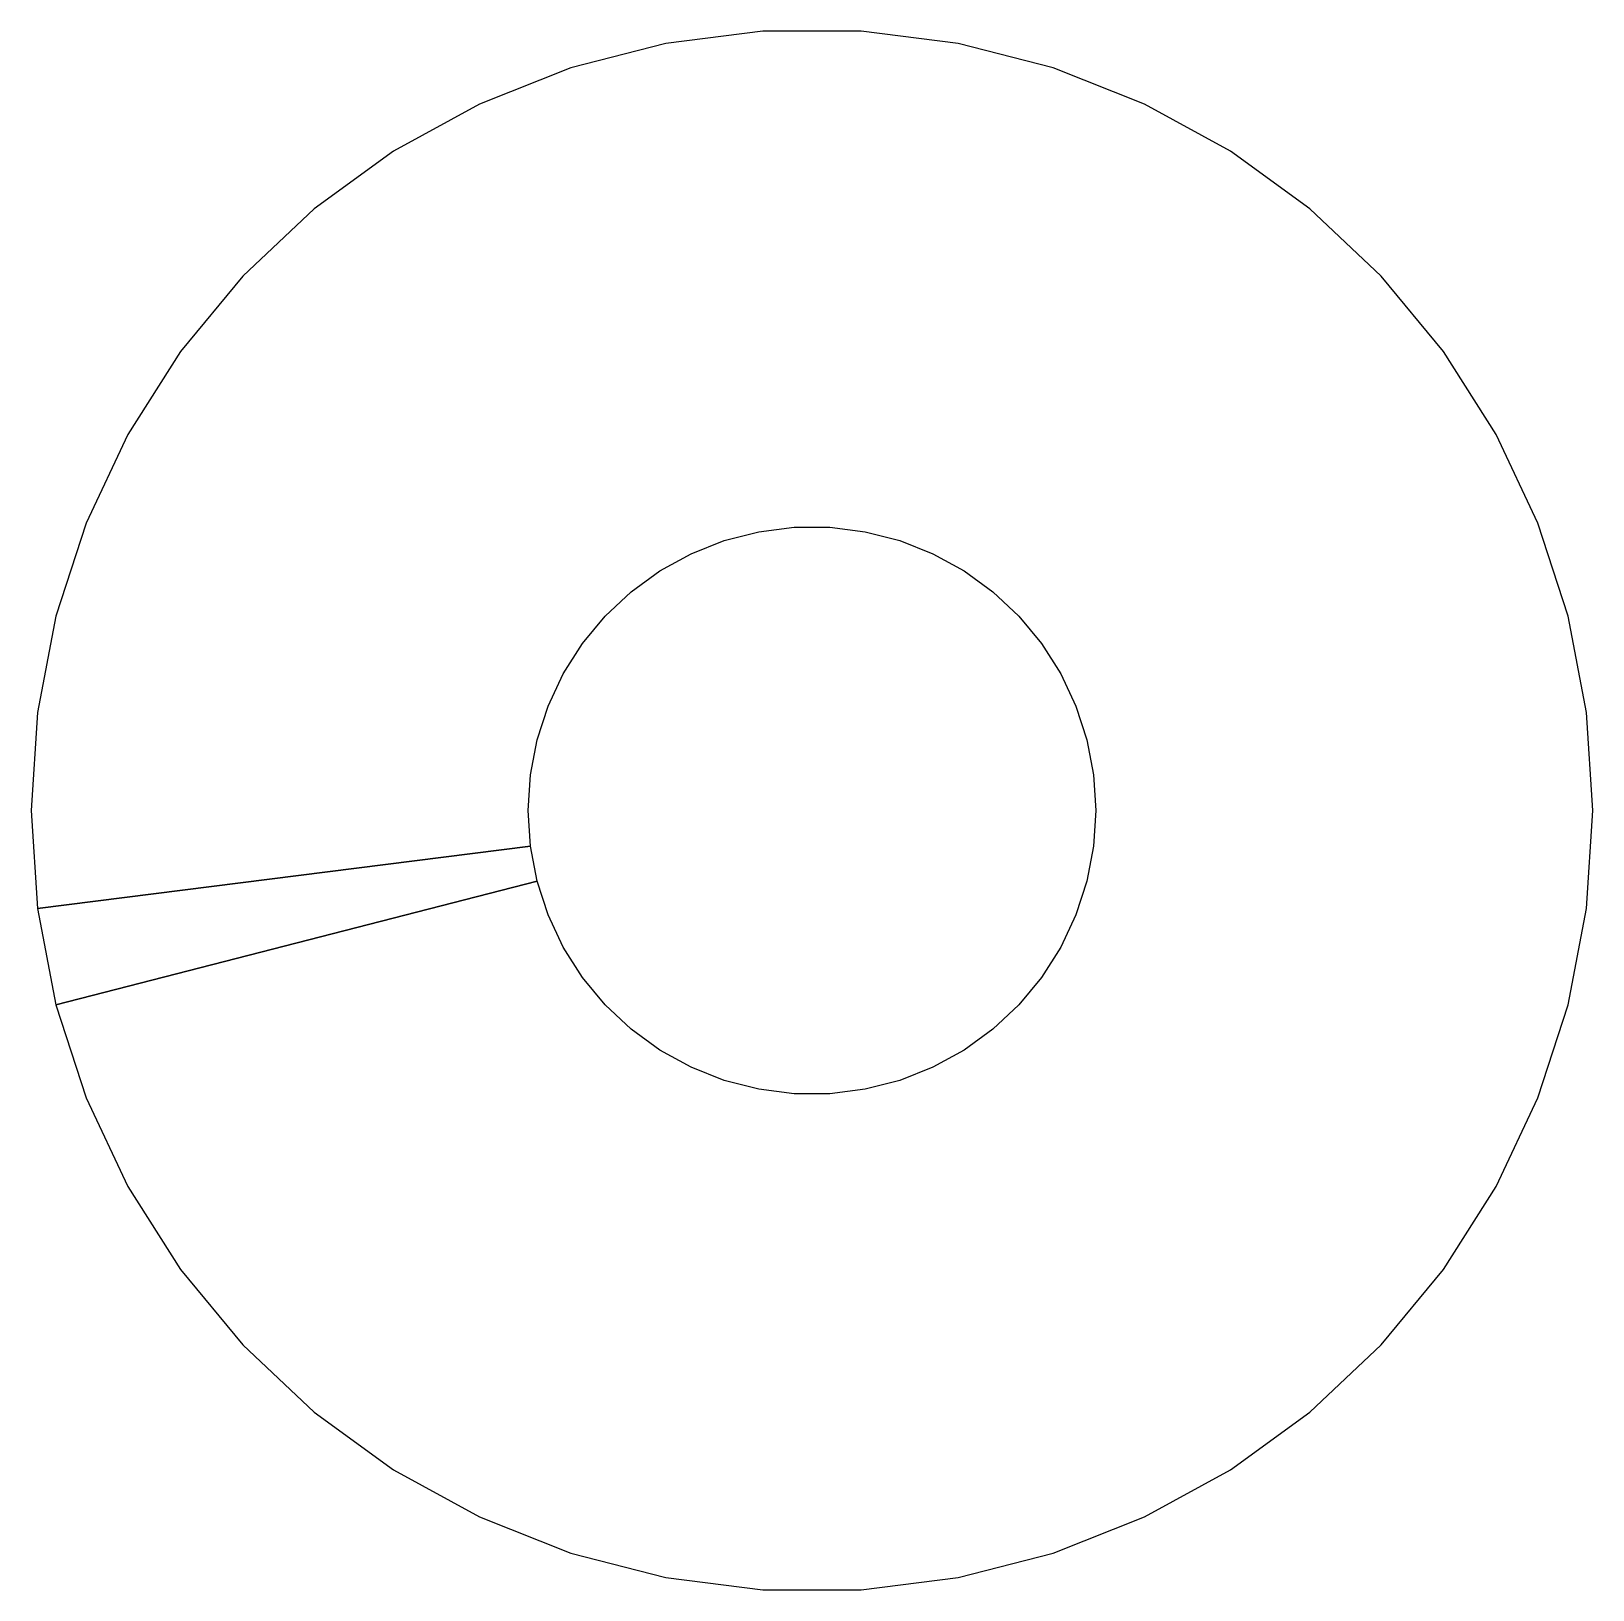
# Model space of a CAD drawing. Header units: metres. Extents: x -5 to 5, y -5 to 5.
import ezdxf

# ---------------------------------------------------------------- set-up
doc = ezdxf.new("R2010")
doc.units = ezdxf.units.M

msp = doc.modelspace()

# ---------------------------------------------------------------- linework, layer by layer
for p, q in [((-0.936905, 4.91142), (-1.54507, 4.75528)), ((-0.31395, 4.99013), (-0.936905, 4.91142)), ((0.31395, 4.99013), (-0.31395, 4.99013)), ((0.936905, 4.91142), (0.31395, 4.99013)), ((1.54507, 4.75528), (0.936905, 4.91142)), ((-1.54507, 4.75528), (-2.12889, 4.52412)), ((2.12889, 4.52412), (1.54507, 4.75528)), ((-2.12889, 4.52412), (-2.67912, 4.22163)), ((2.67912, 4.22163), (2.12889, 4.52412)), ((-2.67912, 4.22163), (-3.18712, 3.85255)), ((3.18712, 3.85255), (2.67912, 4.22163)), ((-3.18712, 3.85255), (-3.64484, 3.42273)), ((3.64484, 3.42273), (3.18712, 3.85255)), ((-3.64484, 3.42273), (-4.04507, 2.93892)), ((4.04507, 2.93892), (3.64484, 3.42273)), ((-4.04507, 2.93892), (-4.38153, 2.40877)), ((4.38153, 2.40877), (4.04507, 2.93892)), ((-4.38153, 2.40877), (-4.64888, 1.84062)), ((4.64888, 1.84062), (4.38153, 2.40877)), ((-4.64888, 1.84062), (-4.84291, 1.24344)), ((-0.340591, 1.78545), (-0.11412, 1.81406)), ((-0.11412, 1.81406), (0.11412, 1.81406)), ((0.11412, 1.81406), (0.340591, 1.78545)), ((4.84291, 1.24344), (4.64888, 1.84062)), ((-0.773911, 1.64465), (-0.561676, 1.72868)), ((-0.561676, 1.72868), (-0.340591, 1.78545)), ((0.340591, 1.78545), (0.561676, 1.72868)), ((0.561676, 1.72868), (0.773911, 1.64465)), ((-0.973938, 1.53468), (-0.773911, 1.64465)), ((0.773911, 1.64465), (0.973938, 1.53468)), ((-1.1586, 1.40051), (-0.973938, 1.53468)), ((0.973938, 1.53468), (1.1586, 1.40051)), ((-1.325, 1.24426), (-1.1586, 1.40051)), ((1.1586, 1.40051), (1.325, 1.24426)), ((-4.84291, 1.24344), (-4.96057, 0.626663)), ((-1.4705, 1.06837), (-1.325, 1.24426)), ((1.325, 1.24426), (1.4705, 1.06837)), ((4.96057, 0.626663), (4.84291, 1.24344)), ((-1.5928, 0.875656), (-1.4705, 1.06837)), ((1.4705, 1.06837), (1.5928, 0.875656)), ((-1.69, 0.669113), (-1.5928, 0.875656)), ((1.5928, 0.875656), (1.69, 0.669113)), ((-4.96057, 0.626663), (-5, 0)), ((-1.76053, 0.452026), (-1.69, 0.669113)), ((1.69, 0.669113), (1.76053, 0.452026)), ((5, 0), (4.96057, 0.626663)), ((-1.8033, 0.227798), (-1.76053, 0.452026)), ((1.76053, 0.452026), (1.8033, 0.227798)), ((-1.81764, 0), (-1.8033, 0.227798)), ((1.8033, 0.227798), (1.81764, 0)), ((-5, 0), (-4.96057, -0.626663)), ((-1.8033, -0.227798), (-1.81764, 0)), ((1.81764, 0), (1.8033, -0.227798)), ((4.96057, -0.626663), (5, 0)), ((-4.96057, -0.626663), (-1.8033, -0.227798)), ((-1.8033, -0.227798), (-4.96057, -0.626663)), ((-1.76053, -0.452026), (-1.8033, -0.227798)), ((1.8033, -0.227798), (1.76053, -0.452026)), ((-1.76053, -0.452026), (-4.84291, -1.24344)), ((-4.84291, -1.24344), (-1.76053, -0.452026)), ((-1.69, -0.669113), (-1.76053, -0.452026)), ((1.76053, -0.452026), (1.69, -0.669113)), ((-4.96057, -0.626663), (-4.84291, -1.24344)), ((-1.5928, -0.875656), (-1.69, -0.669113)), ((1.69, -0.669113), (1.5928, -0.875656)), ((4.84291, -1.24344), (4.96057, -0.626663)), ((-1.4705, -1.06837), (-1.5928, -0.875656)), ((1.5928, -0.875656), (1.4705, -1.06837)), ((-1.325, -1.24426), (-1.4705, -1.06837)), ((1.4705, -1.06837), (1.325, -1.24426)), ((-4.84291, -1.24344), (-4.64888, -1.84062)), ((-1.1586, -1.40051), (-1.325, -1.24426)), ((1.325, -1.24426), (1.1586, -1.40051)), ((4.64888, -1.84062), (4.84291, -1.24344)), ((-0.973938, -1.53468), (-1.1586, -1.40051)), ((1.1586, -1.40051), (0.973938, -1.53468)), ((-0.773911, -1.64465), (-0.973938, -1.53468)), ((0.973938, -1.53468), (0.773911, -1.64465)), ((-0.561676, -1.72868), (-0.773911, -1.64465)), ((0.773911, -1.64465), (0.561676, -1.72868)), ((-0.340591, -1.78545), (-0.561676, -1.72868)), ((-0.11412, -1.81406), (-0.340591, -1.78545)), ((0.340591, -1.78545), (0.11412, -1.81406)), ((0.561676, -1.72868), (0.340591, -1.78545)), ((-4.64888, -1.84062), (-4.38153, -2.40877)), ((0.11412, -1.81406), (-0.11412, -1.81406)), ((4.38153, -2.40877), (4.64888, -1.84062)), ((-4.38153, -2.40877), (-4.04507, -2.93892)), ((4.04507, -2.93892), (4.38153, -2.40877)), ((-4.04507, -2.93892), (-3.64484, -3.42273)), ((3.64484, -3.42273), (4.04507, -2.93892)), ((-3.64484, -3.42273), (-3.18712, -3.85255)), ((3.18712, -3.85255), (3.64484, -3.42273)), ((-3.18712, -3.85255), (-2.67912, -4.22163)), ((2.67912, -4.22163), (3.18712, -3.85255)), ((-2.67912, -4.22163), (-2.12889, -4.52412)), ((2.12889, -4.52412), (2.67912, -4.22163)), ((-2.12889, -4.52412), (-1.54507, -4.75528)), ((1.54507, -4.75528), (2.12889, -4.52412)), ((-1.54507, -4.75528), (-0.936905, -4.91142)), ((0.936905, -4.91142), (1.54507, -4.75528)), ((-0.936905, -4.91142), (-0.31395, -4.99013)), ((-0.31395, -4.99013), (0.31395, -4.99013)), ((0.31395, -4.99013), (0.936905, -4.91142))]:
    msp.add_line(p, q)

doc.saveas('drawing.dxf')
